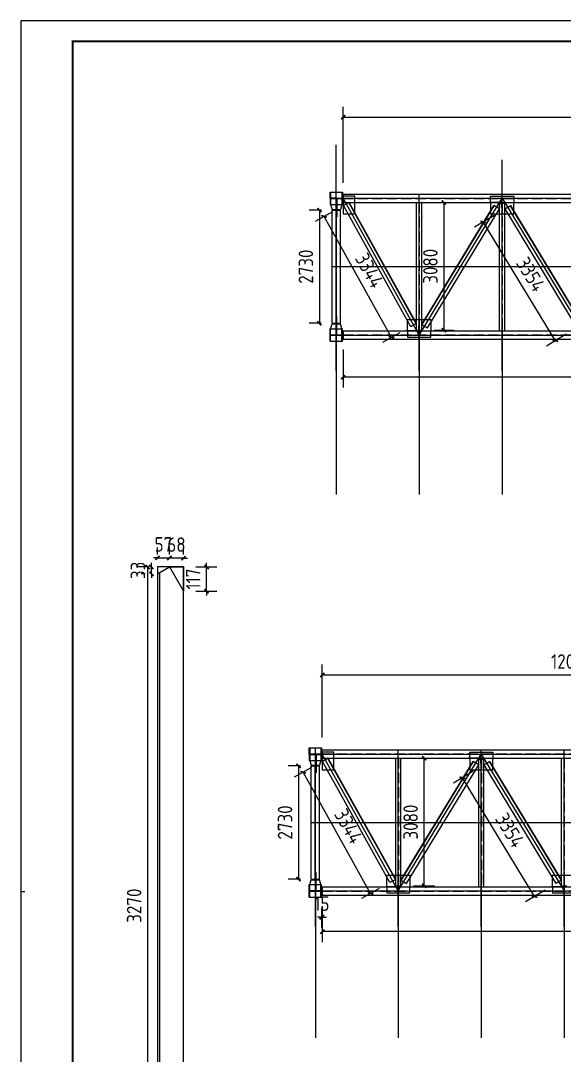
# Model space of a CAD drawing. Extents: x 1689 to 157754, y 6281 to 73826.
# Drawn here: x 65390 to 78495, y 23361 to 48331 of the extents above; entities that cross this region are included whole.
import ezdxf
from ezdxf.enums import TextEntityAlignment as Align

# ---------------------------------------------------------------- set-up
doc = ezdxf.new("R2010")
doc.units = 0
doc.header["$LTSCALE"] = 1000
doc.header["$MEASUREMENT"] = 0
doc.linetypes.add('DASH', pattern=[0.35, 0.25, -0.1])
for name, color, linetype in [('AXIS', 3, 'Continuous'), ('DOTE', 1, 'Continuous'), ('PUB_TITLE', 4, 'Continuous')]:
    doc.layers.add(name, color=color, linetype=linetype)
doc.styles.get("Standard").update_dxf_attribs({"font": 'gbenor.shx', "bigfont": 'gbcbig.shx'})
doc.dimstyles.get("Standard").update_dxf_attribs({"dimscale": 100, "dimtxt": 3.5, "dimasz": 1, "dimexe": 2.5, "dimexo": 3, "dimgap": 1.5, "dimtad": 1, "dimdec": 0, "dimzin": 0, "dimdsep": 46, "dimtxsty": 'Standard', "dimblk": 'ARCHTICK', "dimcen": 0.09, "dimadec": 0, "dimazin": 0, "dimtfac": 1, "dimtdec": 0, "dimtix": 1, "dimtmove": 2, "dimatfit": 3, "dimfxl": 1, "dimtolj": 1, "dimtzin": 0, "dimarcsym": 0})

# ---------------------------------------------------------------- blocks, each defined once
blk = doc.blocks.new('$titleblk$00000167')
blk.add_line((-1187, 420.5), (-1189, 420.5))
blk.add_lwpolyline([(-1189, 0), (0, 0), (0, 841), (-1189, 841)], close=True)
at = {"const_width": 1}
blk.add_lwpolyline([(-1164, 10), (-10, 10), (-10, 831), (-1164, 831)], close=True, dxfattribs=at)
at = {"flags": 4}
for tag, p in [('(扩展图名)', (-62.12, 184.1)), ('图名', (-62.12, 180.13)), ('日期', (-62.12, 172.03)), ('图号', (-62.12, 163.99)), ('比例', (-62.12, 156)), ('子项', (-59.56, 82.07)), ('工程名称', (-59.24, 70.19)), ('设计号', (-36.91, 28.62))]:
    blk.add_attdef(tag, text='', height=3.5, dxfattribs=at).set_placement(p, align=Align.CENTER)
for tag, p in [('设计人', (-64.84, 148.13)), ('负责人', (-64.71, 140.27)), ('主持人', (-64.73, 132.26)), ('校对人', (-64.28, 124.4)), ('审核人', (-63.96, 116.15)), ('审定人', (-64.16, 107.95)), ('所长', (-64.16, 99.76))]:
    blk.add_attdef(tag, p, '', height=3.5)
blk = doc.blocks.new('_ArchTick')
at = {"color": 0, "linetype": 'ByBlock', "const_width": 0.4}
blk.add_lwpolyline([(-0.5, -0.5), (0.5, 0.5)], dxfattribs=at)
blk = doc.blocks.new('*D6')
at = {"color": 0, "lineweight": -2}
for p, q in [((72137, 30345), (71838, 30345)), ((72088, 30345), (72088, 27615)), ((72132, 27615), (71838, 27615))]:
    blk.add_line(p, q, dxfattribs=at)
at = {"layer": 'Defpoints', "color": 0}
for p in [(72437, 30345), (72088, 27615), (72432, 27615)]:
    blk.add_point(p, dxfattribs=at)
at = {"color": 0, "lineweight": -2, "xscale": 100, "yscale": 100, "zscale": 100}
for p, rotation in [((72088, 30345), 90), ((72088, 27615), 270)]:
    blk.add_blockref('_ArchTick', p, dxfattribs=dict(at, rotation=rotation))
at = {"color": 0, "insert": (71763, 28980), "char_height": 350, "attachment_point": 5, "rotation": 90}
blk.add_mtext('\\A1;2730', dxfattribs=at)
blk = doc.blocks.new('*D7')
at = {"color": 0, "lineweight": -2}
for p, q in [((72404, 30306), (71983, 30072)), ((73827, 27270), (72201, 30193)), ((74030, 27383), (73608, 27149))]:
    blk.add_line(p, q, dxfattribs=at)
at = {"layer": 'Defpoints', "color": 0}
for p in [(72667, 30452), (72201, 30193), (74292, 27529)]:
    blk.add_point(p, dxfattribs=at)
at = {"color": 0, "lineweight": -2, "xscale": 100, "yscale": 100, "zscale": 100}
for p, rotation in [((72201, 30193), 119.076711794255), ((73827, 27270), 299.076711794255)]:
    blk.add_blockref('_ArchTick', p, dxfattribs=dict(at, rotation=rotation))
at = {"color": 0, "insert": (73298, 28890), "char_height": 350, "attachment_point": 5, "rotation": 299.0767}
blk.add_mtext('\\A1;3344', dxfattribs=at)
blk = doc.blocks.new('*D8')
at = {"color": 0, "lineweight": -2}
for p, q in [((74857, 30530), (75366, 30530)), ((75116, 27450), (75116, 30530)), ((74857, 27450), (75366, 27450))]:
    blk.add_line(p, q, dxfattribs=at)
at = {"layer": 'Defpoints', "color": 0}
for p in [(74557, 30530), (75116, 30530), (74557, 27450)]:
    blk.add_point(p, dxfattribs=at)
at = {"color": 0, "lineweight": -2, "xscale": 100, "yscale": 100, "zscale": 100}
for p, rotation in [((75116, 30530), 90), ((75116, 27450), 270)]:
    blk.add_blockref('_ArchTick', p, dxfattribs=dict(at, rotation=rotation))
at = {"color": 0, "insert": (74791, 28990), "char_height": 350, "attachment_point": 5, "rotation": 90}
blk.add_mtext('\\A1;3080', dxfattribs=at)
blk = doc.blocks.new('*D10')
at = {"color": 0, "lineweight": -2}
for p, q in [((76300, 30217), (75826, 29929)), ((77778, 27191), (76040, 30059)), ((78038, 27349), (77564, 27061))]:
    blk.add_line(p, q, dxfattribs=at)
at = {"layer": 'Defpoints', "color": 0}
for p in [(76557, 30372), (76040, 30059), (78295, 27504)]:
    blk.add_point(p, dxfattribs=at)
at = {"color": 0, "lineweight": -2, "xscale": 100, "yscale": 100, "zscale": 100}
for p, rotation in [((76040, 30059), 121.2184027643462), ((77778, 27191), 301.2184027643462)]:
    blk.add_blockref('_ArchTick', p, dxfattribs=dict(at, rotation=rotation))
at = {"color": 0, "insert": (77187, 28793), "char_height": 350, "attachment_point": 5, "rotation": 301.2184}
blk.add_mtext('\\A1;3354', dxfattribs=at)
blk = doc.blocks.new('*D12')
at = {"layer": 'AXIS', "color": 0, "lineweight": -2}
for p, q in [((72640, 43759), (72341, 43759)), ((72591, 43759), (72591, 41029)), ((72635, 41029), (72341, 41029))]:
    blk.add_line(p, q, dxfattribs=at)
at = {"layer": 'Defpoints', "color": 0}
for p in [(72940, 43759), (72591, 41029), (72935, 41029)]:
    blk.add_point(p, dxfattribs=at)
at = {"layer": 'AXIS', "color": 0, "lineweight": -2, "xscale": 100, "yscale": 100, "zscale": 100}
for p, rotation in [((72591, 43759), 90), ((72591, 41029), 270)]:
    blk.add_blockref('_ArchTick', p, dxfattribs=dict(at, rotation=rotation))
at = {"layer": 'AXIS', "color": 0, "insert": (72266, 42394), "char_height": 350, "attachment_point": 5, "rotation": 90}
blk.add_mtext('\\A1;2730', dxfattribs=at)
blk = doc.blocks.new('*D13')
at = {"layer": 'AXIS', "color": 0, "lineweight": -2}
for p, q in [((72907, 43721), (72486, 43486)), ((74329, 40685), (72704, 43608)), ((74533, 40798), (74111, 40563))]:
    blk.add_line(p, q, dxfattribs=at)
at = {"layer": 'Defpoints', "color": 0}
for p in [(73169, 43867), (72704, 43608), (74795, 40944)]:
    blk.add_point(p, dxfattribs=at)
at = {"layer": 'AXIS', "color": 0, "lineweight": -2, "xscale": 100, "yscale": 100, "zscale": 100}
for p, rotation in [((72704, 43608), 119.076711794255), ((74329, 40685), 299.076711794255)]:
    blk.add_blockref('_ArchTick', p, dxfattribs=dict(at, rotation=rotation))
at = {"layer": 'AXIS', "color": 0, "insert": (73801, 42304), "char_height": 350, "attachment_point": 5, "rotation": 299.0767}
blk.add_mtext('\\A1;3344', dxfattribs=at)
blk = doc.blocks.new('*D15')
at = {"layer": 'AXIS', "color": 0, "lineweight": -2}
for p, q in [((76803, 43631), (76329, 43344)), ((78281, 40606), (76543, 43474)), ((78541, 40763), (78067, 40476))]:
    blk.add_line(p, q, dxfattribs=at)
at = {"layer": 'Defpoints', "color": 0}
for p in [(77060, 43787), (76543, 43474), (78798, 40919)]:
    blk.add_point(p, dxfattribs=at)
at = {"layer": 'AXIS', "color": 0, "lineweight": -2, "xscale": 100, "yscale": 100, "zscale": 100}
for p, rotation in [((76543, 43474), 121.2184027643462), ((78281, 40606), 301.2184027643462)]:
    blk.add_blockref('_ArchTick', p, dxfattribs=dict(at, rotation=rotation))
at = {"layer": 'AXIS', "color": 0, "insert": (77690, 42208), "char_height": 350, "attachment_point": 5, "rotation": 301.2184}
blk.add_mtext('\\A1;3354', dxfattribs=at)
blk = doc.blocks.new('*D21')
at = {"color": 0, "lineweight": -2}
for p, q in [((72644, 26920), (72644, 26446)), ((72659, 26959), (72659, 26446)), ((72644, 26696), (72544, 26696)), ((72644, 26696), (72659, 26696)), ((72659, 26696), (72759, 26696))]:
    blk.add_line(p, q, dxfattribs=at)
at = {"layer": 'Defpoints', "color": 0}
for p in [(72644, 27220), (72659, 27259), (72659, 26696)]:
    blk.add_point(p, dxfattribs=at)
at = {"color": 0, "lineweight": -2, "xscale": 100, "yscale": 100, "zscale": 100}
blk.add_blockref('_ArchTick', (72644, 26696), dxfattribs=at)
at = {"color": 0, "lineweight": -2, "xscale": 100, "yscale": 100, "zscale": 100, "rotation": 180}
blk.add_blockref('_ArchTick', (72659, 26696), dxfattribs=at)
at = {"color": 0, "insert": (72652, 27021), "char_height": 350, "attachment_point": 5}
blk.add_mtext('\\A1;15', dxfattribs=at)
blk = doc.blocks.new('*D104')
at = {"layer": 'AXIS', "color": 0, "lineweight": -2}
for p, q in [((75360, 43944), (75842, 43944)), ((75592, 43944), (75592, 40864)), ((75360, 40864), (75842, 40864))]:
    blk.add_line(p, q, dxfattribs=at)
at = {"layer": 'Defpoints', "color": 0}
for p in [(75060, 43944), (75060, 40864), (75592, 40864)]:
    blk.add_point(p, dxfattribs=at)
at = {"layer": 'AXIS', "color": 0, "lineweight": -2, "xscale": 100, "yscale": 100, "zscale": 100}
for p, rotation in [((75592, 43944), 90), ((75592, 40864), 270)]:
    blk.add_blockref('_ArchTick', p, dxfattribs=dict(at, rotation=rotation))
at = {"layer": 'AXIS', "color": 0, "insert": (75267, 42404), "char_height": 350, "attachment_point": 5, "rotation": 90}
blk.add_mtext('\\A1;3080', dxfattribs=at)
blk = doc.blocks.new('*D149')
at = {"color": 0, "lineweight": -2}
for p, q in [((72659, 26930), (72659, 26095)), ((88309, 26930), (88309, 26095)), ((88309, 26345), (72659, 26345))]:
    blk.add_line(p, q, dxfattribs=at)
at = {"layer": 'Defpoints', "color": 0}
for p in [(72659, 27230), (88309, 27230), (72659, 26345)]:
    blk.add_point(p, dxfattribs=at)
at = {"color": 0, "lineweight": -2, "xscale": 100, "yscale": 100, "zscale": 100, "rotation": 180}
blk.add_blockref('_ArchTick', (72659, 26345), dxfattribs=at)
at = {"color": 0, "lineweight": -2, "xscale": 100, "yscale": 100, "zscale": 100}
blk.add_blockref('_ArchTick', (88309, 26345), dxfattribs=at)
at = {"color": 0, "insert": (80484, 26670), "char_height": 350, "attachment_point": 5}
blk.add_mtext('\\A1;15650', dxfattribs=at)
blk = doc.blocks.new('*D150')
at = {"color": 0, "lineweight": -2}
for p, q in [((72659, 31030), (72659, 32790)), ((84659, 31030), (84659, 32790)), ((72659, 32540), (84659, 32540))]:
    blk.add_line(p, q, dxfattribs=at)
at = {"layer": 'Defpoints', "color": 0}
for p in [(84659, 32540), (72659, 30730), (84659, 30730)]:
    blk.add_point(p, dxfattribs=at)
at = {"color": 0, "lineweight": -2, "xscale": 100, "yscale": 100, "zscale": 100, "rotation": 180}
blk.add_blockref('_ArchTick', (72659, 32540), dxfattribs=at)
at = {"color": 0, "lineweight": -2, "xscale": 100, "yscale": 100, "zscale": 100}
blk.add_blockref('_ArchTick', (84659, 32540), dxfattribs=at)
at = {"color": 0, "insert": (78659, 32865), "char_height": 350, "attachment_point": 5}
blk.add_mtext('\\A1;12000', dxfattribs=at)
blk = doc.blocks.new('*D155')
at = {"layer": 'AXIS', "color": 0, "lineweight": -2}
for p, q in [((73162, 44419), (73162, 46253)), ((85162, 44419), (85162, 46253)), ((73162, 46003), (85162, 46003))]:
    blk.add_line(p, q, dxfattribs=at)
at = {"layer": 'Defpoints', "color": 0}
for p in [(85162, 46003), (73162, 44119), (85162, 44119)]:
    blk.add_point(p, dxfattribs=at)
at = {"layer": 'AXIS', "color": 0, "lineweight": -2, "xscale": 100, "yscale": 100, "zscale": 100, "rotation": 180}
blk.add_blockref('_ArchTick', (73162, 46003), dxfattribs=at)
at = {"layer": 'AXIS', "color": 0, "lineweight": -2, "xscale": 100, "yscale": 100, "zscale": 100}
blk.add_blockref('_ArchTick', (85162, 46003), dxfattribs=at)
at = {"layer": 'AXIS', "color": 0, "insert": (79162, 46328), "char_height": 350, "attachment_point": 5}
blk.add_mtext('\\A1;12000', dxfattribs=at)
blk = doc.blocks.new('*D164')
at = {"layer": 'AXIS', "color": 0, "lineweight": -2}
for p, q in [((73162, 40394), (73162, 39476)), ((88812, 40423), (88812, 39476)), ((88812, 39726), (73162, 39726))]:
    blk.add_line(p, q, dxfattribs=at)
at = {"layer": 'Defpoints', "color": 0}
for p in [(88812, 40723), (73162, 40694), (73162, 39726)]:
    blk.add_point(p, dxfattribs=at)
at = {"layer": 'AXIS', "color": 0, "lineweight": -2, "xscale": 100, "yscale": 100, "zscale": 100, "rotation": 180}
blk.add_blockref('_ArchTick', (73162, 39726), dxfattribs=at)
at = {"layer": 'AXIS', "color": 0, "lineweight": -2, "xscale": 100, "yscale": 100, "zscale": 100}
blk.add_blockref('_ArchTick', (88812, 39726), dxfattribs=at)
at = {"layer": 'AXIS', "color": 0, "insert": (80987, 40051), "char_height": 350, "attachment_point": 5}
blk.add_mtext('\\A1;15650', dxfattribs=at)
blk = doc.blocks.new('*D167')
at = {"color": 0, "lineweight": -2}
for p, q in [((69872, 35147), (69872, 35247)), ((69615, 35147), (70122, 35147)), ((69872, 34562), (69872, 35147)), ((69615, 34562), (70122, 34562)), ((69872, 34562), (69872, 34462))]:
    blk.add_line(p, q, dxfattribs=at)
at = {"layer": 'Defpoints', "color": 0}
for p in [(69315, 35147), (69872, 35147), (69315, 34562)]:
    blk.add_point(p, dxfattribs=at)
at = {"color": 0, "lineweight": -2, "xscale": 100, "yscale": 100, "zscale": 100}
for p, rotation in [((69872, 35147), 270), ((69872, 34562), 90)]:
    blk.add_blockref('_ArchTick', p, dxfattribs=dict(at, rotation=rotation))
at = {"color": 0, "insert": (69547, 34854), "char_height": 350, "attachment_point": 5, "rotation": 90}
blk.add_mtext('\\A1;117', dxfattribs=at)
blk = doc.blocks.new('*D168')
at = {"color": 0, "lineweight": -2}
for p, q in [((68975, 35447), (68975, 35611)), ((69315, 35447), (69315, 35611)), ((68975, 35361), (68875, 35361)), ((69315, 35361), (68975, 35361)), ((69315, 35361), (69415, 35361))]:
    blk.add_line(p, q, dxfattribs=at)
at = {"layer": 'Defpoints', "color": 0}
for p in [(68975, 35361), (68975, 35147), (69315, 35147)]:
    blk.add_point(p, dxfattribs=at)
at = {"color": 0, "lineweight": -2, "xscale": 100, "yscale": 100, "zscale": 100}
blk.add_blockref('_ArchTick', (68975, 35361), dxfattribs=at)
at = {"color": 0, "lineweight": -2, "xscale": 100, "yscale": 100, "zscale": 100, "rotation": 180}
blk.add_blockref('_ArchTick', (69315, 35361), dxfattribs=at)
at = {"color": 0, "insert": (69145, 35686), "char_height": 350, "attachment_point": 5}
blk.add_mtext('\\A1;68', dxfattribs=at)
blk = doc.blocks.new('*D169')
at = {"color": 0, "lineweight": -2}
for p, q in [((68690, 35447), (68690, 35616)), ((68975, 35447), (68975, 35616)), ((68690, 35366), (68590, 35366)), ((68690, 35366), (68975, 35366)), ((68975, 35366), (69075, 35366))]:
    blk.add_line(p, q, dxfattribs=at)
at = {"layer": 'Defpoints', "color": 0}
for p in [(68975, 35366), (68690, 35147), (68975, 35147)]:
    blk.add_point(p, dxfattribs=at)
at = {"color": 0, "lineweight": -2, "xscale": 100, "yscale": 100, "zscale": 100}
blk.add_blockref('_ArchTick', (68690, 35366), dxfattribs=at)
at = {"color": 0, "lineweight": -2, "xscale": 100, "yscale": 100, "zscale": 100, "rotation": 180}
blk.add_blockref('_ArchTick', (68975, 35366), dxfattribs=at)
at = {"color": 0, "insert": (68832, 35691), "char_height": 350, "attachment_point": 5}
blk.add_mtext('\\A1;57', dxfattribs=at)
blk = doc.blocks.new('*D170')
at = {"color": 0, "lineweight": -2}
for p, q in [((68541, 35147), (68541, 35247)), ((68390, 35147), (68291, 35147)), ((68390, 34982), (68291, 34982)), ((68541, 34982), (68541, 35147)), ((68541, 34982), (68541, 34882))]:
    blk.add_line(p, q, dxfattribs=at)
at = {"layer": 'Defpoints', "color": 0}
for p in [(68541, 35147), (68690, 35147), (68690, 34982)]:
    blk.add_point(p, dxfattribs=at)
at = {"color": 0, "lineweight": -2, "xscale": 100, "yscale": 100, "zscale": 100}
for p, rotation in [((68541, 35147), 270), ((68541, 34982), 90)]:
    blk.add_blockref('_ArchTick', p, dxfattribs=dict(at, rotation=rotation))
at = {"color": 0, "insert": (68216, 35064), "char_height": 350, "attachment_point": 5, "rotation": 90}
blk.add_mtext('\\A1;33', dxfattribs=at)
blk = doc.blocks.new('*D173')
at = {"color": 0, "lineweight": -2}
for p, q in [((68483, 35147), (68199, 35147)), ((68449, 35147), (68449, 18797)), ((68586, 18797), (68199, 18797))]:
    blk.add_line(p, q, dxfattribs=at)
at = {"layer": 'Defpoints', "color": 0}
for p in [(68783, 35147), (68449, 18797), (68886, 18797)]:
    blk.add_point(p, dxfattribs=at)
at = {"color": 0, "lineweight": -2, "xscale": 100, "yscale": 100, "zscale": 100}
for p, rotation in [((68449, 35147), 90), ((68449, 18797), 270)]:
    blk.add_blockref('_ArchTick', p, dxfattribs=dict(at, rotation=rotation))
at = {"color": 0, "insert": (68124, 26972), "char_height": 350, "attachment_point": 5, "rotation": 90}
blk.add_mtext('\\A1;3270', dxfattribs=at)

msp = doc.modelspace()

# ---------------------------------------------------------------- linework, layer by layer
at = {"color": 2}
for p, q in [((72847.1, 44044.4), (72847.1, 44194.4)), ((72847.1, 44194.4), (72847.1, 43894.4)), ((72847.1, 44194.4), (73147.1, 44194.4)), ((72997.1, 44044.4), (72847.1, 44044.4)), ((72862.1, 44194.4), (72862.1, 43894.4)), ((72862.1, 44049.4), (73132.1, 44049.4)), ((72862.1, 44039.4), (73132.1, 44039.4)), ((73001.1, 43759.4), (73001.1, 44039.4)), ((73001.1, 44039.4), (73015.1, 44039.4)), ((73015.1, 44039.4), (73015.1, 43894.4)), ((73132.1, 44194.4), (73132.1, 43894.4)), ((73147.1, 44194.4), (73147.1, 43894.4)), ((73162.1, 44144.4), (85162.1, 44144.4)), ((72847.1, 43894.4), (73147.1, 43894.4)), ((72862.1, 43894.4), (72897.1, 43774.4)), ((72897.1, 43774.4), (73097.1, 43774.4)), ((73001.1, 43599.4), (73001.1, 43759.4)), ((73001.1, 43759.4), (73001.1, 43599.4)), ((73015.1, 43894.4), (73015.1, 43599.4)), ((73132.1, 43894.4), (73097.1, 43774.4)), ((73442.1, 43944.4), (73442.1, 43944.4)), ((73015.1, 43599.4), (73001.1, 43599.4)), ((72862.1, 40894.4), (72897.1, 41014.4)), ((72897.1, 41014.4), (73097.1, 41014.4)), ((73015.1, 41189.4), (73001.1, 41189.4)), ((73001.1, 41189.4), (73001.1, 41029.4)), ((73001.1, 41029.4), (73001.1, 40749.4)), ((73015.1, 40894.4), (73015.1, 41189.4)), ((73132.1, 40894.4), (73097.1, 41014.4)), ((72847.1, 40594.4), (72847.1, 40894.4)), ((72847.1, 40894.4), (73147.1, 40894.4)), ((72997.1, 40744.4), (72847.1, 40744.4)), ((72847.1, 40744.4), (72847.1, 40594.4)), ((72862.1, 40594.4), (72862.1, 40894.4)), ((72862.1, 40749.4), (73132.1, 40749.4)), ((72862.1, 40739.4), (73132.1, 40739.4)), ((73001.1, 40749.4), (73015.1, 40749.4)), ((73015.1, 40749.4), (73015.1, 40894.4)), ((73132.1, 40594.4), (73132.1, 40894.4)), ((73147.1, 40594.4), (73147.1, 40894.4)), ((72847.1, 40594.4), (73147.1, 40594.4)), ((68974.8, 35146.5), (68689.8, 35146.5)), ((68689.8, 35146.5), (68689.8, 34981.5)), ((68689.8, 34981.5), (68974.8, 35146.5)), ((68974.8, 35146.5), (69314.8, 34561.5)), ((68974.8, 35146.5), (69314.8, 35146.5)), ((69314.8, 35146.5), (69314.8, 34561.5)), ((72344.2, 30629.5), (72344.2, 30779.5)), ((72344.2, 30779.5), (72344.2, 30479.5)), ((72344.2, 30779.5), (72644.2, 30779.5)), ((72359.2, 30779.5), (72359.2, 30479.5)), ((72629.2, 30779.5), (72629.2, 30479.5)), ((72644.2, 30779.5), (72644.2, 30479.5)), ((72494.2, 30629.5), (72344.2, 30629.5)), ((72344.2, 30479.5), (72644.2, 30479.5)), ((72359.2, 30634.5), (72629.2, 30634.5)), ((72359.2, 30624.5), (72629.2, 30624.5)), ((72359.2, 30479.5), (72394.2, 30359.5)), ((72498.2, 30344.5), (72498.2, 30624.5)), ((72498.2, 30624.5), (72512.2, 30624.5)), ((72512.2, 30624.5), (72512.2, 30479.5)), ((72512.2, 30479.5), (72512.2, 30184.5)), ((72629.2, 30479.5), (72594.2, 30359.5)), ((72939.2, 30529.5), (72939.2, 30529.5)), ((72394.2, 30359.5), (72594.2, 30359.5)), ((72498.2, 30184.5), (72498.2, 30344.5)), ((72498.2, 30344.5), (72498.2, 30184.5)), ((72512.2, 30184.5), (72498.2, 30184.5)), ((72512.2, 27774.5), (72498.2, 27774.5)), ((72498.2, 27774.5), (72498.2, 27614.5)), ((72512.2, 27479.5), (72512.2, 27774.5)), ((72344.2, 27179.5), (72344.2, 27479.5)), ((72344.2, 27479.5), (72644.2, 27479.5)), ((72359.2, 27479.5), (72394.2, 27599.5)), ((72359.2, 27179.5), (72359.2, 27479.5)), ((72394.2, 27599.5), (72594.2, 27599.5)), ((72498.2, 27614.5), (72498.2, 27334.5)), ((72512.2, 27334.5), (72512.2, 27479.5)), ((72629.2, 27479.5), (72594.2, 27599.5)), ((72629.2, 27179.5), (72629.2, 27479.5)), ((72644.2, 27179.5), (72644.2, 27479.5)), ((72494.2, 27329.5), (72344.2, 27329.5)), ((72344.2, 27329.5), (72344.2, 27179.5)), ((72359.2, 27334.5), (72629.2, 27334.5)), ((72359.2, 27324.5), (72629.2, 27324.5)), ((72498.2, 27334.5), (72512.2, 27334.5)), ((72344.2, 27179.5), (72644.2, 27179.5))]:
    msp.add_line(p, q, dxfattribs=at)
at = {"color": 1}
for p, q in [((72847.1, 44044.4), (73147.1, 44044.4)), ((72997.1, 44044.4), (112997.1, 44044.4)), ((74997.1, 40744.4), (73162.1, 44044.4)), ((74997.1, 40744.4), (76997.1, 44044.4)), ((76997.1, 44044.4), (78997.1, 40744.4)), ((72847.1, 40744.4), (73147.1, 40744.4)), ((72997.1, 40744.4), (112997.1, 40744.4)), ((72344.2, 30629.5), (72644.2, 30629.5)), ((72494.2, 30629.5), (112494.2, 30629.5)), ((74494.2, 27329.5), (72659.2, 30629.5)), ((74494.2, 27329.5), (76494.2, 30629.5)), ((76494.2, 30629.5), (78494.2, 27329.5)), ((72344.2, 27329.5), (72644.2, 27329.5)), ((72494.2, 27329.5), (112494.2, 27329.5))]:
    msp.add_line(p, q, dxfattribs=at)
for p, q in [((73162.1, 44144.4), (85162.1, 44144.4)), ((73162.1, 43944.4), (73162.1, 44144.4)), ((73442.1, 44094.4), (73162.1, 44094.4)), ((73162.1, 44094.4), (73162.1, 43944.4)), ((73442.1, 43944.4), (73442.1, 44094.4)), ((76717.1, 43944.4), (76717.1, 44094.4)), ((76717.1, 44094.4), (77277.1, 44094.4)), ((76983.8, 43824.4), (76983.8, 44044.4)), ((77277.1, 44094.4), (77277.1, 43944.4)), ((72897.1, 43759.4), (73097.1, 43759.4)), ((73162.1, 43944.4), (85162.1, 43944.4)), ((73162.1, 43944.4), (73162.1, 43669.4)), ((73309.2, 43944.4), (73169.4, 43866.6)), ((74794.8, 40943.6), (73169.4, 43866.6)), ((74925.9, 41016.5), (73300.5, 43939.5)), ((74934.6, 41021.4), (73309.2, 43944.4)), ((73442.1, 43669.4), (73442.1, 43944.4)), ((75059.6, 41001.9), (76797.8, 43869.8)), ((75068.1, 40996.7), (76806.3, 43864.6)), ((75196.4, 40918.9), (76934.6, 43786.9)), ((76997.1, 43944.4), (76692.1, 43944.4)), ((76997.1, 43944.4), (76717.1, 43944.4)), ((76717.1, 43944.4), (76717.1, 43669.4)), ((76934.6, 43786.9), (76797.8, 43869.8)), ((76934.6, 43924.4), (77059.6, 43924.4)), ((76993.8, 43824.4), (76983.8, 43824.4)), ((76993.8, 43924.4), (76993.8, 43824.4)), ((77059.6, 43786.9), (77196.4, 43869.8)), ((77059.6, 43786.9), (78797.8, 40918.9)), ((77187.9, 43864.6), (78926, 40996.7)), ((77196.4, 43869.8), (78934.6, 41001.9)), ((77277.1, 43669.4), (77277.1, 43944.4)), ((73162.1, 43669.4), (73442.1, 43669.4)), ((76717.1, 43669.4), (77277.1, 43669.4)), ((72897.1, 42394.4), (112997.1, 42394.4)), ((72897.1, 41029.4), (73097.1, 41029.4)), ((74717.1, 40844.4), (74717.1, 41119.4)), ((74717.1, 41119.4), (75277.1, 41119.4)), ((74934.6, 41021.4), (74794.8, 40943.6)), ((74993.8, 40964.4), (74983.8, 40964.4)), ((74983.8, 40964.4), (74983.8, 40748.4)), ((74993.8, 40864.4), (74993.8, 40964.4)), ((75059.6, 41001.9), (75196.4, 40918.9)), ((75277.1, 41119.4), (75277.1, 40844.4)), ((73162.1, 40844.4), (88812.1, 40844.4)), ((73162.1, 40844.4), (73162.1, 40644.4)), ((74997.1, 40844.4), (74692.1, 40844.4)), ((74997.1, 40844.4), (74717.1, 40844.4)), ((74717.1, 40844.4), (74717.1, 40694.4)), ((74934.6, 40864.4), (75059.6, 40864.4)), ((74993.8, 40864.4), (74993.8, 40748.4)), ((75277.1, 40694.4), (75277.1, 40844.4)), ((73162.1, 40644.4), (88812.1, 40644.4)), ((74717.1, 40694.4), (75277.1, 40694.4)), ((69314.8, 35146.5), (68689.8, 35146.5)), ((68689.8, 35146.5), (68689.8, 18796.5)), ((68739.8, 35010.5), (68739.8, 18825.7)), ((69314.8, 18796.5), (69314.8, 35146.5)), ((72659.2, 30529.5), (72659.2, 30729.5)), ((72659.2, 30729.5), (84659.2, 30729.5)), ((72939.2, 30679.5), (72659.2, 30679.5)), ((72659.2, 30679.5), (72659.2, 30529.5)), ((72659.2, 30529.5), (84659.2, 30529.5)), ((72659.2, 30529.5), (72659.2, 30254.5)), ((72806.4, 30529.5), (72666.5, 30451.8)), ((74423, 27601.7), (72797.6, 30524.7)), ((74431.7, 27606.5), (72806.4, 30529.5)), ((72939.2, 30529.5), (72939.2, 30679.5)), ((72939.2, 30254.5), (72939.2, 30529.5)), ((76494.2, 30529.5), (76189.2, 30529.5)), ((76214.2, 30529.5), (76214.2, 30679.5)), ((76214.2, 30679.5), (76774.2, 30679.5)), ((76494.2, 30529.5), (76214.2, 30529.5)), ((76214.2, 30529.5), (76214.2, 30254.5)), ((76431.7, 30509.5), (76556.7, 30509.5)), ((76481, 30409.5), (76481, 30629.5)), ((76491, 30509.5), (76491, 30409.5)), ((76774.2, 30679.5), (76774.2, 30529.5)), ((76774.2, 30254.5), (76774.2, 30529.5)), ((72394.2, 30344.5), (72594.2, 30344.5)), ((72659.2, 30254.5), (72939.2, 30254.5)), ((74291.9, 27528.8), (72666.5, 30451.8)), ((74556.7, 27587), (76294.9, 30455)), ((74565.3, 27581.8), (76303.4, 30449.8)), ((74693.6, 27504.1), (76431.7, 30372.1)), ((76214.2, 30254.5), (76774.2, 30254.5)), ((76431.7, 30372.1), (76294.9, 30455)), ((76491, 30409.5), (76481, 30409.5)), ((76556.7, 30372.1), (76693.6, 30455)), ((76556.7, 30372.1), (78294.9, 27504.1)), ((76685, 30449.8), (78423.2, 27581.8)), ((76693.6, 30455), (78431.7, 27587)), ((72394.2, 28979.5), (112494.2, 28979.5)), ((72394.2, 27614.5), (72594.2, 27614.5)), ((74214.2, 27429.5), (74214.2, 27704.5)), ((74214.2, 27704.5), (74774.2, 27704.5)), ((74431.7, 27606.5), (74291.9, 27528.8)), ((74491, 27549.5), (74481, 27549.5)), ((74481, 27549.5), (74481, 27333.5)), ((74491, 27449.5), (74491, 27549.5)), ((74556.7, 27587), (74693.6, 27504.1)), ((74774.2, 27704.5), (74774.2, 27429.5)), ((78214.2, 27429.5), (78214.2, 27704.5)), ((78214.2, 27704.5), (78774.2, 27704.5)), ((78431.7, 27587), (78294.9, 27504.1)), ((78491, 27549.5), (78481, 27549.5)), ((78481, 27549.5), (78481, 27333.5)), ((78491, 27449.5), (78491, 27549.5)), ((72659.2, 27429.5), (88309.2, 27429.5)), ((72659.2, 27429.5), (72659.2, 27229.5)), ((72659.2, 27229.5), (88309.2, 27229.5)), ((74494.2, 27429.5), (74189.2, 27429.5)), ((74494.2, 27429.5), (74214.2, 27429.5)), ((74214.2, 27429.5), (74214.2, 27279.5)), ((74214.2, 27279.5), (74774.2, 27279.5)), ((74431.7, 27449.5), (74556.7, 27449.5)), ((74491, 27449.5), (74491, 27333.5)), ((74774.2, 27279.5), (74774.2, 27429.5)), ((78494.2, 27429.5), (78189.2, 27429.5)), ((78494.2, 27429.5), (78214.2, 27429.5)), ((78214.2, 27429.5), (78214.2, 27279.5)), ((78214.2, 27279.5), (78774.2, 27279.5)), ((78431.7, 27449.5), (78556.7, 27449.5))]:
    msp.add_line(p, q)
at = {"linetype": 'DASH'}
for p, q in [((73162.1, 44048.4), (112832.1, 44048.4)), ((73162.1, 44040.4), (112832.1, 44040.4)), ((74993.8, 43944.4), (74993.8, 40864.4)), ((75000.3, 43944.4), (75000.3, 40864.4)), ((76993.8, 43944.4), (76993.8, 40844.4)), ((77000.3, 43944.4), (77000.3, 40844.4)), ((73162.1, 40748.4), (112832.1, 40748.4)), ((73162.1, 40740.4), (112832.1, 40740.4)), ((72659.2, 30633.5), (112329.2, 30633.5)), ((72659.2, 30625.5), (112329.2, 30625.5)), ((74491, 30529.5), (74491, 27449.5)), ((74497.5, 30529.5), (74497.5, 27449.5)), ((76491, 30529.5), (76491, 27429.5)), ((76497.5, 30529.5), (76497.5, 27429.5)), ((78491, 30529.5), (78491, 27429.5)), ((72659.2, 27333.5), (112329.2, 27333.5)), ((72659.2, 27325.5), (112329.2, 27325.5))]:
    msp.add_line(p, q, dxfattribs=at)
at = {"layer": 'AXIS'}
for p, q in [((72997.1, 40897.7), (72997.1, 36897.7)), ((74997.1, 40897.7), (74997.1, 36897.7)), ((76997.1, 40897.7), (76997.1, 36897.7)), ((72494.2, 27781.4), (72494.2, 23781.4)), ((74494.2, 27781.4), (74494.2, 23781.4)), ((76494.2, 27781.4), (76494.2, 23781.4)), ((78494.2, 27781.4), (78494.2, 23781.4))]:
    msp.add_line(p, q, dxfattribs=at)
at = {"layer": 'DOTE'}
for p, q in [((72997.1, 39882.3), (72997.1, 45332.1)), ((76997.1, 39882.3), (76997.1, 44973.5)), ((74997.1, 39882.3), (74997.1, 44144.4)), ((72494.2, 26467.5), (72494.2, 30779.5)), ((74494.2, 26467.5), (74494.2, 30729.5)), ((76494.2, 26467.5), (76494.2, 30729.5)), ((78494.2, 26467.5), (78494.2, 30729.5))]:
    msp.add_line(p, q, dxfattribs=at)
at = {"layer": 'DOTE', "color": 0}
for p, q in [((72897.1, 41029.4), (72897.1, 43759.4)), ((72993.1, 41029.4), (72993.1, 43759.4)), ((73001.1, 41029.4), (73001.1, 43759.4)), ((73097.1, 41029.4), (73097.1, 43759.4)), ((74934.6, 40864.4), (74934.6, 43944.4)), ((75059.6, 40864.4), (75059.6, 43944.4)), ((76934.6, 40844.4), (76934.6, 43924.4)), ((77059.6, 40844.4), (77059.6, 43924.4)), ((74431.7, 27449.5), (74431.7, 30529.5)), ((74556.7, 27449.5), (74556.7, 30529.5)), ((76431.7, 27429.5), (76431.7, 30509.5)), ((76556.7, 27429.5), (76556.7, 30509.5)), ((78431.7, 27449.5), (78431.7, 30529.5)), ((72394.2, 27614.5), (72394.2, 30344.5)), ((72490.2, 27614.5), (72490.2, 30344.5)), ((72498.2, 27614.5), (72498.2, 30344.5)), ((72594.2, 27614.5), (72594.2, 30344.5))]:
    msp.add_line(p, q, dxfattribs=at)

# ---------------------------------------------------------------- block references
at = {"layer": 'PUB_TITLE', "xscale": 50, "yscale": 50, "zscale": 50}
msp.add_blockref('$titleblk$00000167', (124840, 6280.5), dxfattribs=at)

# ---------------------------------------------------------------- dimensions: what is measured, and where the dimension line sits
at = {"color": 3}
for p1, p2, distance, picture, middle in [((68689.8, 35146.5), (68974.8, 35146.5), 219.9, '*D169', (68832.3, 35691.4)), ((69314.8, 35146.5), (68974.8, 35146.5), -214.8, '*D168', (69144.8, 35686.3)), ((68689.8, 34981.5), (68689.8, 35146.5), 148.3, '*D170', (68216.5, 35064)), ((69314.8, 34561.5), (69314.8, 35146.5), -557.3, '*D167', (69547.1, 34854))]:
    dim = msp.add_aligned_dim(p1=p1, p2=p2, distance=distance, dimstyle='Standard', override={"dimlfac": 0.2}, dxfattribs=at)
    dim.commit()
    dim.dimension.update_dxf_attribs({"geometry": picture, "text_midpoint": middle})
dim = msp.add_linear_dim(base=(68449.4, 18796.5), p1=(68783.1, 35146.5), p2=(68886.4, 18796.5), angle=90, dimstyle='Standard', override={"dimlfac": 0.2}, dxfattribs=at)
dim.commit()
dim.dimension.update_dxf_attribs({"geometry": '*D173', "text_midpoint": (68124.4, 26971.5)})
for base, p1, p2, picture, middle in [((84659.2, 32539.8), (72659.2, 30729.5), (84659.2, 30729.5), '*D150', (78659.2, 32864.8)), ((72659.2, 26695.7), (72644.2, 27219.8), (72659.2, 27258.6), '*D21', (72651.7, 27020.7)), ((72659.2, 26345.1), (88309.2, 27229.5), (72659.2, 27229.5), '*D149', (80484.2, 26670.1))]:
    dim = msp.add_linear_dim(base=base, p1=p1, p2=p2, dimstyle='Standard', dxfattribs=at)
    dim.commit()
    dim.dimension.update_dxf_attribs({"geometry": picture, "text_midpoint": middle})
for p1, p2, distance, picture, middle in [((74556.7, 27449.5), (74556.7, 30529.5), -559.6, '*D8', (74791.3, 28989.5)), ((74291.8877, 27528.7822), (72666.5301, 30451.7686), 532.3576, '*D7', (73297.9847, 28889.5037)), ((78294.9, 27504.1), (76556.7, 30372.1), 604.6, '*D10', (77186.7, 28793.2))]:
    dim = msp.add_aligned_dim(p1=p1, p2=p2, distance=distance, dimstyle='Standard', dxfattribs=at)
    dim.commit()
    dim.dimension.update_dxf_attribs({"geometry": picture, "text_midpoint": middle})
dim = msp.add_linear_dim(base=(72088.2, 27614.5), p1=(72437.1, 30344.5), p2=(72432.5, 27614.5), angle=90, dimstyle='Standard', dxfattribs=at)
dim.commit()
dim.dimension.update_dxf_attribs({"geometry": '*D6', "text_midpoint": (71763.2, 28979.5)})
at = {"layer": 'AXIS'}
for base, p1, p2, picture, middle in [((85162.1, 46002.6), (73162.1, 44119.5), (85162.1, 44119.5), '*D155', (79162.1, 46327.6)), ((73162.1, 39726.1), (88812.1, 40723), (73162.1, 40694.2), '*D164', (80987.1, 40051.1))]:
    dim = msp.add_linear_dim(base=base, p1=p1, p2=p2, dimstyle='Standard', dxfattribs=at)
    dim.commit()
    dim.dimension.update_dxf_attribs({"geometry": picture, "text_midpoint": middle})
for p1, p2, distance, picture, middle in [((75059.6, 43944.4), (75059.6, 40864.4), 532.8, '*D104', (75267.4, 42404.4)), ((74794.7593, 40943.6319), (73169.4017, 43866.6183), 532.3576, '*D13', (73800.8562, 42304.3535)), ((78797.8, 40918.9), (77059.6, 43786.9), 604.6, '*D15', (77689.6, 42208))]:
    dim = msp.add_aligned_dim(p1=p1, p2=p2, distance=distance, dimstyle='Standard', dxfattribs=at)
    dim.commit()
    dim.dimension.update_dxf_attribs({"geometry": picture, "text_midpoint": middle})
dim = msp.add_linear_dim(base=(72591, 41029.4), p1=(72939.9, 43759.4), p2=(72935.3, 41029.4), angle=90, dimstyle='Standard', dxfattribs=at)
dim.commit()
dim.dimension.update_dxf_attribs({"geometry": '*D12', "text_midpoint": (72266, 42394.4)})

doc.saveas('drawing.dxf')
